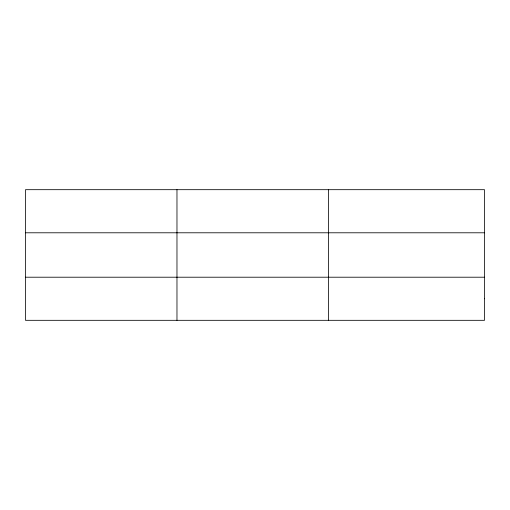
<?xml version="1.0" encoding="UTF-8"?>
<svg xmlns="http://www.w3.org/2000/svg" width="510" height="510" viewBox="0 0 510 510"><rect width="100%" height="100%" fill="white"/><g stroke="black" fill="none" stroke-linecap="round" stroke-linejoin="round"><path stroke-width="0.76" d="M176.97 320.318L176.97 189.682M328.44 320.318L328.44 189.682M25.5 232.79L484.5 232.79M25.5 277.21L484.5 277.21M484.5 298.764L484.5 320.318L25.5 320.318L25.5 189.682L484.5 189.682L484.5 298.764"/></g></svg>
